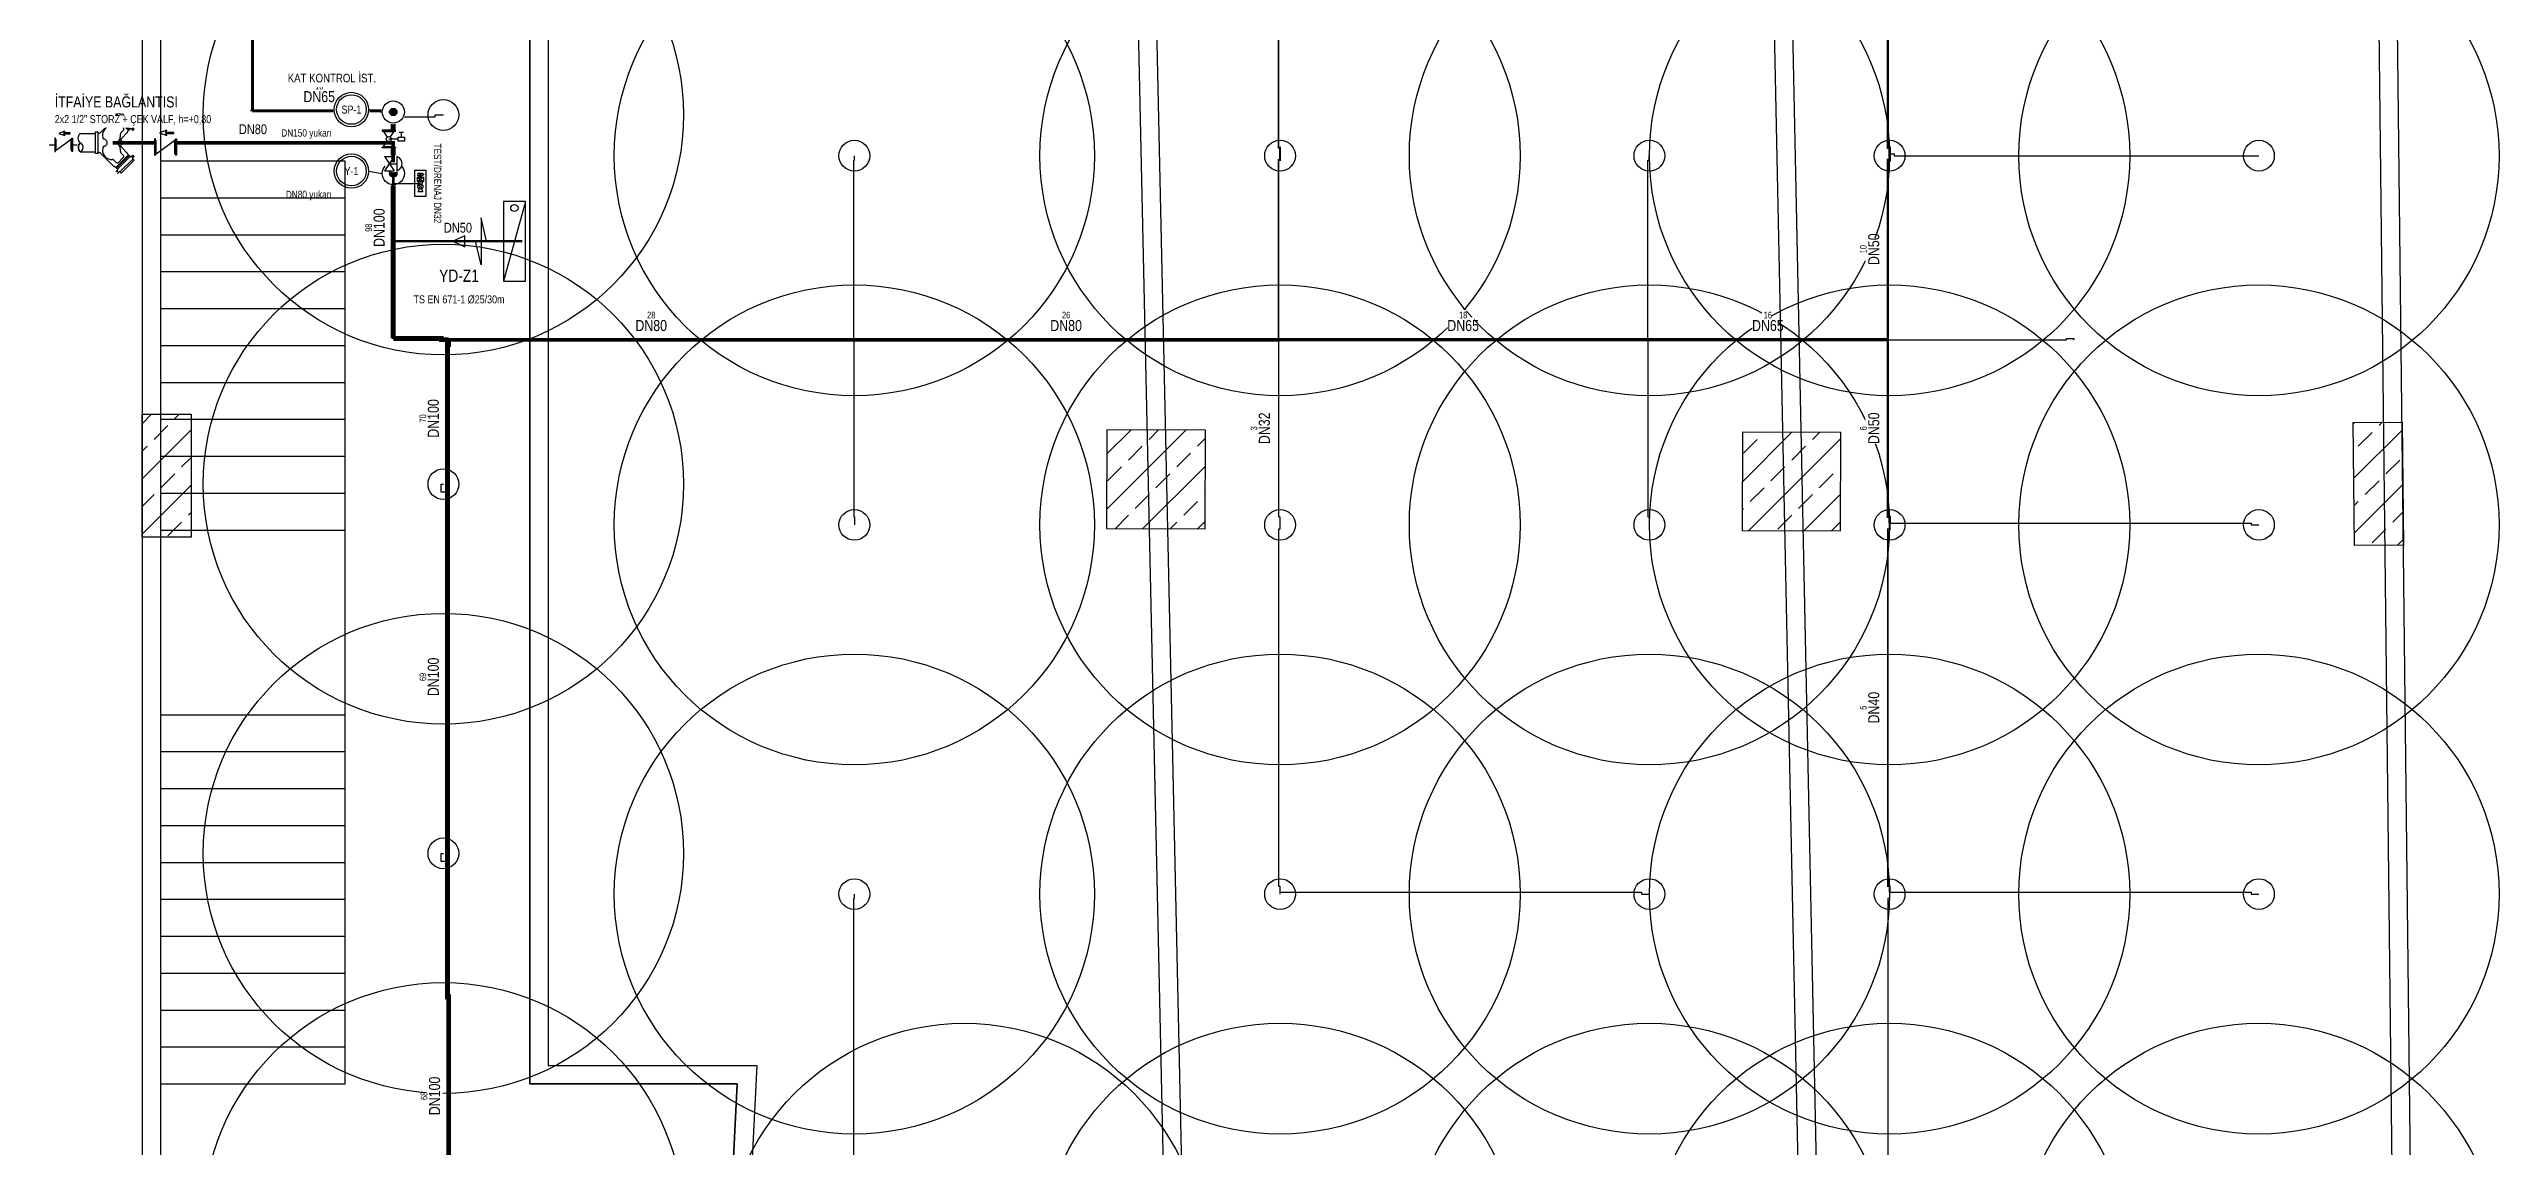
# Model space of a CAD drawing. Header units: centimetres. Extents: x 247996 to 276712, y -458149 to -450648.
# Drawn here: x 250276 to 252266, y -453075 to -452184 of the extents above; entities that cross this region are included whole.
import ezdxf
from ezdxf.enums import TextEntityAlignment as Align

# ---------------------------------------------------------------- set-up
doc = ezdxf.new("R2010")
doc.units = ezdxf.units.CM
for name, color, linetype in [('MKDU0', 50, 'Continuous'), ('MTY-SPRINKLER', 15, 'Continuous'), ('MTY-SPRINKLER-BORU', 140, 'Continuous'), ('MTY-SPRINKLER-CAP', 141, 'Continuous'), ('MTY-SPRINKLER-KORUMA', 8, 'Continuous'), ('MTY-YANGIN-DOLAP', 1, 'Continuous'), ('MTY-YANGIN-DOLAP-BORU', 1, 'Continuous'), ('MTY-YANGIN-ITFAIYE', 1, 'Continuous'), ('MTY-YANGIN-KOLON', 6, 'Continuous'), ('MTY-YANGIN-VANA', 1, 'Continuous')]:
    doc.layers.add(name, color=color, linetype=linetype)
doc.styles.add('ROTAS', font='arial.ttf')

# ---------------------------------------------------------------- blocks, each defined once
blk = doc.blocks.new('ASL-SPR-UP')
blk.add_circle((0, 0), 12.5)
blk = doc.blocks.new('Y-KOLON')
blk.add_hatch(color=7).paths.add_polyline_path([(3, 0), (2.8, 1.1), (2.1, 2.1), (1.1, 2.8), (0, 3), (-1.1, 2.8), (-2.1, 2.1), (-2.8, 1.1), (-3, 0), (-2.8, -1.1), (-2.1, -2.1), (-1.1, -2.8), (0, -3), (1.1, -2.8), (2.1, -2.1), (2.8, -1.1)])
for radius in [9, 3]:
    blk.add_circle((0, 0), radius)
blk = doc.blocks.new('ASL-YD-PLAN')
for p, q in [((0, 32.8), (-5, 22)), ((5, 22), (0, 32.8)), ((-21.2, 7.3), (0, 12.3)), ((21.2, 7.3), (-21.2, 7.3)), ((-5, 22), (5, 22)), ((0, 22), (0, 12.3)), ((0, 2.3), (21.2, 7.3)), ((0, 2.3), (0, -7.8)), ((36, -32.8), (-36, -12.8)), ((30, -22.8), (30, -22.8))]:
    blk.add_line(p, q)
for points in [[(-36, -12.8), (-36, -32.8), (36, -32.8), (36, -12.8), (-36, -12.8)], [(36, -32.8), (-36, -12.8), (-36, -32.8), (36, -32.8)]]:
    blk.add_lwpolyline(points)
blk.add_circle((30, -22.8), 3.25)
blk = doc.blocks.new('ASL-IZL-KELEBEK')
for p, q in [((-4.4, -6.8), (-17.1, 1.9)), ((-17.1, -22.4), (-17.1, 1.9)), ((-15.3, 12.6), (-15.3, 23.4)), ((-15.3, 12.6), (-15.3, 23.4)), ((-15.3, 12.6), (-15.3, 23.4)), ((-15.3, 12.6), (-15.3, 23.4)), ((-15.3, 18), (-4.7, 18)), ((-15.3, 18), (-4.7, 18)), ((-15.3, 18), (-4.7, 18)), ((-15.3, 18), (-4.7, 18)), ((0.1, 10.8), (0.1, -10.2)), ((4.6, -6.7), (17.1, 1.9)), ((17.1, -22.4), (17.1, 1.9)), ((-17.1, -22.4), (-4.4, -13.6)), ((17.1, -22.4), (4.6, -13.7))]:
    blk.add_line(p, q)
for points in [[(-18.2, 4.8), (-20, 4.8), (-20, -25.2), (-18.2, -25.2), (-18.2, 4.8)], [(4.9, 25.2), (4.9, 10.8), (-4.7, 10.8), (-4.7, 25.2), (4.9, 25.2)], [(4.9, 25.2), (4.9, 10.8), (-4.7, 10.8), (-4.7, 25.2), (4.9, 25.2)], [(4.9, 25.2), (4.9, 10.8), (-4.7, 10.8), (-4.7, 25.2), (4.9, 25.2)], [(4.9, 25.2), (4.9, 10.8), (-4.7, 10.8), (-4.7, 25.2), (4.9, 25.2)], [(18.2, 4.8), (20, 4.8), (20, -25.2), (18.2, -25.2), (18.2, 4.8)]]:
    blk.add_lwpolyline(points)
blk.add_circle((0.1, -10.2), 5.68)
blk = doc.blocks.new('ASL-FS')
for p, q in [((-16.3, 7.7), (16.2, 7.7)), ((-16.2, -20), (-16.2, 2)), ((-16.2, 2), (16.3, -20)), ((-16.2, -20), (16.3, 2)), ((0.1, -9), (0.1, 7.7)), ((16.3, -20), (16.3, 2))]:
    blk.add_line(p, q)
blk.add_lwpolyline([(16.2, 7.7), (14.8, 11.1), (12.8, 14.1), (10.1, 16.6), (7, 18.5), (3.5, 19.6), (-0.1, 20), (-3.7, 19.6), (-7.2, 18.5), (-10.3, 16.6), (-12.9, 14.1), (-15, 11.1), (-16.3, 7.7)])
blk = doc.blocks.new('ASL-TEST')
for p, q in [((-34.2, 4.8), (-31.8, 10.2)), ((-28.5, 10.2), (-26.1, 4.8)), ((-27.4, 0), (-21.1, 0)), ((-21.1, 10.2), (-6.9, -10.2)), ((-21.1, -10.2), (-6.9, 10.2)), ((-21.1, 10.2), (-6.9, -10.2)), ((-21.1, -10.2), (-6.9, 10.2)), ((-6.9, 0), (-5.6, 0)), ((-5.6, 8.4), (3.3, 4)), ((-5.6, -8.4), (-5.6, 8.4)), ((5, -6.3), (17.5, 6.3)), ((5, 6.3), (17.5, -6.3)), ((19.2, 4), (28, 8.4)), ((28, -8.4), (28, 8.4)), ((-34.2, -4.8), (-31.8, -10.2)), ((-28.5, -10.2), (-26.1, -4.8)), ((-5.6, -8.4), (3.3, -4)), ((19.2, -4), (28, -8.4))]:
    blk.add_line(p, q)
for points in [[(-44.2, -18.7), (-44.2, 18.7), (44.2, 18.7), (44.2, -18.7), (-44.2, -18.7)], [(-34.2, -4.8), (-34.2, 4.8)], [(-27.4, -2.4), (-27.4, 2.4), (-33.2, 2.4), (-33.2, -2.4), (-27.4, -2.4)], [(-31.8, 10.2), (-28.5, 10.2)], [(-26.1, -4.8), (-26.1, 4.8)], [(-21.1, -10.2), (-21.1, 10.2), (-6.9, 10.2), (-6.9, -10.2), (-21.1, -10.2)], [(-31.8, -10.2), (-28.5, -10.2)]]:
    blk.add_lwpolyline(points)
blk.add_circle((11.2, 0), 8.88)
blk = doc.blocks.new('ASL-ITFAIYE')
for p, q in [((52.4, 53.8), (58.4, 59.9)), ((54.6, 56), (83.1, 27.5)), ((54.8, 65.7), (58.2, 69.2)), ((54.8, 65.7), (58.4, 62.1)), ((56, 57.4), (84.5, 28.9)), ((57.1, 63.4), (60.5, 66.9)), ((58.2, 69.2), (61.9, 65.5)), ((58.4, 59.8), (86.5, 31.7)), ((64, 65.5), (64.1, 65.6)), ((-80.2, -16.6), (-80.2, 7.8)), ((-45.9, -16.6), (-45.9, 7.8)), ((-26.1, 20.7), (9, 20.7)), ((13.9, 24.4), (14.3, 23.8)), ((20.1, 23.3), (50.1, 53.3)), ((49.4, 38.7), (55, 44.3)), ((50.7, 53.6), (51.8, 53.6)), ((60.5, 44.3), (71.4, 33.4)), ((66, 22.5), (71.4, 27.9)), ((67, 9.6), (80.4, 23.1)), ((80.7, 23.6), (80.7, 24.7)), ((80.9, 25.3), (87, 31.3)), ((89.1, 31.3), (92.8, 27.7)), ((90.5, 30), (93.9, 33.4)), ((92.6, 37), (92.6, 37)), ((92.6, 34.8), (96.2, 31.1)), ((92.8, 27.7), (96.2, 31.1)), ((-96.2, -4.3), (-83.1, -4.3)), ((-43, -4.3), (-32.6, -4.3)), ((-26.1, -20.7), (9, -20.7)), ((13.9, -24.4), (14.3, -23.8)), ((20.1, -23.3), (50.2, -53.3)), ((49.4, -38.7), (55, -44.3)), ((50.7, -53.6), (51.8, -53.6)), ((52.4, -53.8), (58.4, -59.9)), ((54.6, -56), (83.1, -27.5)), ((56, -57.4), (84.5, -28.9)), ((58.4, -59.8), (86.5, -31.7)), ((60.5, -44.3), (71.4, -33.4)), ((66, -22.5), (71.4, -27.9)), ((67, -9.6), (80.4, -23.1)), ((80.7, -24.7), (80.7, -23.6)), ((80.9, -25.3), (87, -31.3)), ((89.1, -31.3), (92.8, -27.7)), ((90.5, -30), (94, -33.4)), ((92.6, -34.8), (96.2, -31.1)), ((92.6, -37), (92.6, -37)), ((92.8, -27.7), (96.2, -31.1)), ((54.8, -65.7), (58.4, -62.1)), ((57.1, -63.4), (60.5, -66.9)), ((58.2, -69.2), (61.9, -65.5)), ((64.1, -65.5), (64.1, -65.6))]:
    blk.add_line(p, q)
for points in [[(58.4, 59.9), (58.7, 60.1), (58.8, 60.5), (58.9, 60.8), (58.9, 61.1), (58.8, 61.5), (58.7, 61.8), (58.4, 62.1)], [(61.9, 65.5), (62.1, 65.3), (62.4, 65.1), (62.8, 65), (63.1, 65), (63.5, 65.1), (63.8, 65.3), (64, 65.5)], [(63.8, 65.9), (93, 36.7), (95.7, 39.4), (66.5, 68.6), (63.8, 65.9)], [(-81.3, 10.7), (-83.1, 10.7), (-83.1, -19.4), (-81.3, -19.4), (-81.3, 10.7)], [(-80.2, -16.6), (-45.9, 7.8)], [(-73.9, 21.1), (-60.8, 16.3), (-63.3, 20.1), (-48.3, 20.1), (-48.3, 22.1), (-63.3, 22.1), (-60.8, 26), (-73.9, 21.1)], [(-44.8, 10.7), (-43, 10.7), (-43, -19.4), (-44.8, -19.4), (-44.8, 10.7)], [(-26.1, 20.7), (-28.1, 18.6), (-29.7, 16), (-30.6, 13.3), (-31, 10.3), (-30.6, 7.4), (-29.7, 4.6), (-28.1, 2.1), (-26.1, 0)], [(9, -24.4), (9, 24.4), (13.9, 24.4), (13.9, -24.4), (9, -24.4)], [(14.3, 23.8), (14.9, 23.2), (15.5, 22.7), (16.3, 22.4), (17.1, 22.2), (17.9, 22.2), (18.7, 22.4), (19.5, 22.8), (20.1, 23.3)], [(46.4, 37.6), (42.1, 37.5), (37.9, 36.4), (34, 34.5), (30.7, 31.9), (27.9, 28.5), (25.9, 24.7), (24.8, 20.6), (24.6, 16.3), (25.3, 12), (26.9, 8)], [(27.1, -8), (28.8, -7.8), (30.3, -7.3), (31.8, -6.5), (33, -5.4), (34, -4), (34.7, -2.5), (35, -0.8), (35, 0.8), (34.7, 2.5), (34, 4), (33, 5.4), (31.8, 6.5), (30.3, 7.3), (28.8, 7.8), (27.1, 8)], [(46.4, 37.6), (47.2, 37.6), (48, 37.8), (48.8, 38.2), (49.4, 38.7)], [(50.7, 53.6), (50.5, 53.6), (50.4, 53.5), (50.3, 53.4), (50.1, 53.3)], [(51.8, 53.6), (52, 53.6), (52.1, 53.6), (52.2, 53.7), (52.4, 53.8)], [(60.5, 44.3), (59.8, 44.8), (59, 45.2), (58.2, 45.4), (57.3, 45.4), (56.5, 45.2), (55.7, 44.8), (55, 44.3)], [(57.9, 1.2), (57.7, 0.9), (57.5, 0.7), (57.4, 0.3), (57.4, 0), (57.4, -0.3), (57.5, -0.7), (57.7, -0.9), (57.9, -1.2)], [(57.9, 1.2), (60.9, 3.9), (63.2, 7.3), (64.6, 11.1), (65.2, 15.1), (64.9, 19.1)], [(66, 22.5), (65.4, 21.8), (65, 21), (64.9, 20), (64.9, 19.1)], [(67, 9.6), (66.5, 9.1), (66.2, 8.4), (65.9, 7.8), (65.8, 7.1)], [(65.8, 7.1), (65.8, 7), (65.9, 6.9), (65.9, 6.8), (65.9, 6.7)], [(65.9, -6.7), (67, -4.1), (67.6, -1.4), (67.6, 1.4), (67, 4.1), (65.9, 6.7)], [(71.4, 27.9), (71.9, 28.6), (72.3, 29.4), (72.5, 30.2), (72.5, 31.1), (72.3, 31.9), (71.9, 32.7), (71.4, 33.4)], [(80.4, 23.1), (80.5, 23.2), (80.6, 23.3), (80.6, 23.5), (80.7, 23.6)], [(80.9, 25.3), (80.8, 25.2), (80.7, 25), (80.7, 24.9), (80.7, 24.7)], [(89.1, 31.3), (88.9, 31.6), (88.6, 31.7), (88.2, 31.8), (87.9, 31.8), (87.5, 31.7), (87.2, 31.6), (87, 31.3)], [(92.6, 37), (92.4, 36.7), (92.2, 36.4), (92.1, 36), (92.1, 35.7), (92.2, 35.4), (92.4, 35), (92.6, 34.8)], [(-26.1, 0), (-28, -2.2), (-29.5, -4.7), (-30.4, -7.4), (-30.7, -10.3), (-30.4, -13.2), (-29.5, -16), (-28, -18.5), (-26.1, -20.7)], [(-25.3, -0.4), (-27.2, -2.4), (-28.7, -4.9), (-29.6, -7.5), (-29.9, -10.3), (-29.6, -13.1), (-28.7, -15.8), (-27.2, -18.2), (-25.3, -20.3)], [(-26.1, -20.7), (-24, -19.5), (-22.3, -17.9), (-20.9, -16), (-19.9, -13.8), (-19.4, -11.5), (-19.4, -9.2), (-19.9, -6.8), (-20.9, -4.7), (-22.3, -2.8), (-24, -1.2), (-26.1, 0)], [(20.1, -23.3), (19.5, -22.8), (18.7, -22.4), (17.9, -22.2), (17.1, -22.2), (16.3, -22.4), (15.5, -22.7), (14.9, -23.2), (14.3, -23.8)], [(26.9, -8), (25.3, -12), (24.6, -16.3), (24.8, -20.6), (25.9, -24.7), (27.9, -28.6), (30.7, -31.9), (34, -34.5), (37.9, -36.4), (42.1, -37.5), (46.4, -37.6)], [(49.4, -38.7), (48.8, -38.2), (48, -37.8), (47.2, -37.6), (46.4, -37.6)], [(50.2, -53.3), (50.3, -53.4), (50.4, -53.5), (50.5, -53.6), (50.7, -53.6)], [(52.4, -53.8), (52.2, -53.7), (52.1, -53.6), (52, -53.6), (51.8, -53.6)], [(55, -44.3), (55.7, -44.8), (56.5, -45.2), (57.3, -45.4), (58.2, -45.4), (59, -45.2), (59.8, -44.8), (60.5, -44.3)], [(64.9, -19.1), (65.2, -15.1), (64.6, -11.1), (63.2, -7.3), (60.9, -3.9), (57.9, -1.2)], [(63.8, -65.9), (93, -36.7), (95.7, -39.4), (66.5, -68.6), (63.8, -65.9)], [(64.9, -19.1), (64.9, -20), (65, -21), (65.4, -21.8), (66, -22.5)], [(64.9, -19.1), (64.9, -20), (65, -21), (65.4, -21.8), (66, -22.5)], [(65.9, -6.7), (65.9, -6.8), (65.9, -6.9), (65.8, -7), (65.8, -7.1)], [(65.8, -7.1), (65.9, -7.8), (66.2, -8.4), (66.5, -9.1), (67, -9.6)], [(71.4, -33.4), (71.9, -32.7), (72.3, -31.9), (72.5, -31.1), (72.5, -30.2), (72.3, -29.4), (71.9, -28.6), (71.4, -27.9)], [(80.7, -23.6), (80.6, -23.5), (80.6, -23.3), (80.5, -23.2), (80.4, -23.1)], [(80.7, -24.7), (80.7, -24.9), (80.7, -25), (80.8, -25.1), (80.9, -25.3)], [(87, -31.3), (87.2, -31.6), (87.5, -31.7), (87.9, -31.8), (88.2, -31.8), (88.6, -31.7), (88.9, -31.6), (89.1, -31.3)], [(92.6, -34.8), (92.4, -35), (92.2, -35.4), (92.1, -35.7), (92.1, -36), (92.2, -36.4), (92.4, -36.7), (92.6, -37)], [(58.4, -62.1), (58.7, -61.8), (58.8, -61.5), (58.9, -61.1), (58.9, -60.8), (58.8, -60.5), (58.7, -60.1), (58.4, -59.9)], [(64.1, -65.5), (63.8, -65.3), (63.5, -65.1), (63.1, -65), (62.8, -65), (62.5, -65.1), (62.1, -65.3), (61.9, -65.5)]]:
    blk.add_lwpolyline(points)
blk.add_circle((65, 0), 1.84)
blk = doc.blocks.new('ASL-CEK')
for p, q in [((-17.1, -19.8), (-17.1, 4.5)), ((17.1, -19.8), (17.1, 4.5))]:
    blk.add_line(p, q)
for points in [[(-18.2, 7.4), (-20, 7.4), (-20, -22.6), (-18.2, -22.6), (-18.2, 7.4)], [(-17.1, -19.8), (17.1, 4.5)], [(-10.8, 17.8), (2.2, 13), (-0.3, 16.8), (14.7, 16.8), (14.7, 18.8), (-0.3, 18.8), (2.2, 22.6), (-10.8, 17.8)], [(18.2, 7.4), (20, 7.4), (20, -22.6), (18.2, -22.6), (18.2, 7.4)]]:
    blk.add_lwpolyline(points)

msp = doc.modelspace()

# ---------------------------------------------------------------- linework, layer by layer
at = {"layer": 'MKDU0', "color": 8, "ltscale": 0.03}
for p, q in [((252199, -453482.7), (252168.7, -450836.9)), ((251132, -450848.4), (251201.8, -454027.4)), ((251147, -450848.5), (251216.8, -454027.4)), ((252184, -453482.1), (252153.9, -450851.9)), ((250681.9, -452109.7), (250681.9, -453009.7)), ((250666.9, -452124.7), (250666.9, -453024.7)), ((250666.9, -453024.7), (250666.9, -452124.7)), ((250366.9, -452334.7), (250516.9, -452334.7)), ((250366.9, -452364.7), (250516.9, -452364.7)), ((250366.9, -452394.7), (250516.9, -452394.7)), ((250366.9, -452424.7), (250516.9, -452424.7)), ((250366.9, -452424.7), (250516.9, -452424.7)), ((250366.9, -452454.7), (250516.9, -452454.7)), ((250351.9, -452488.3), (250359.6, -452480.6)), ((250351.9, -452480.6), (250391.9, -452480.6)), ((250351.9, -452580.6), (250351.9, -452480.6)), ((250351.9, -452533.2), (250391.9, -452493.2)), ((250361.7, -452501), (250372.9, -452489.7)), ((250366.9, -452484.7), (250516.9, -452484.7)), ((250378.5, -452484.1), (250382, -452480.6)), ((250391.9, -452480.6), (250391.9, -452580.6)), ((251135.7, -452493.3), (251135.4, -452573.3)), ((251135.4, -452557.9), (251199.8, -452493.5)), ((251135.6, -452512.8), (251155.1, -452493.4)), ((251215.7, -452493.6), (251135.7, -452493.3)), ((251169.9, -452501), (251177.4, -452493.4)), ((251215.4, -452573.6), (251215.7, -452493.6)), ((252147.8, -452487.3), (252187.8, -452486.9)), ((252147.8, -452488.4), (252148.9, -452487.3)), ((252148.9, -452587.3), (252147.8, -452487.3)), ((252148.3, -452532.8), (252187.9, -452493.3)), ((252169, -452489.7), (252171.6, -452487.1)), ((252187.8, -452486.9), (252188.9, -452586.9)), ((250351.9, -452510.7), (250356.1, -452506.6)), ((251153.1, -452517.8), (251164.3, -452506.6)), ((251192.4, -452523.4), (251203.6, -452512.2)), ((251209.2, -452506.6), (251215.6, -452500.1)), ((251651.9, -452495.1), (251651.6, -452575.1)), ((251651.8, -452535.5), (251692, -452495.2)), ((251731.9, -452495.3), (251651.9, -452495.1)), ((251652.6, -452512.2), (251663.8, -452501)), ((251657.1, -452575.1), (251731.9, -452500.3)), ((251669.4, -452495.4), (251669.7, -452495.1)), ((251691.9, -452517.8), (251703.1, -452506.6)), ((251708.7, -452501), (251714.4, -452495.3)), ((251731.6, -452575.3), (251731.9, -452495.3)), ((252152.1, -452506.6), (252163.3, -452495.4)), ((250366.9, -452514.7), (250516.9, -452514.7)), ((250367.3, -452540.3), (250378.5, -452529)), ((250384.1, -452523.4), (250391.9, -452515.6)), ((251136.2, -452534.6), (251147.5, -452523.4)), ((251164.8, -452573.4), (251215.6, -452522.7)), ((251175.5, -452540.3), (251186.7, -452529)), ((251675, -452534.6), (251686.3, -452523.4)), ((251714.3, -452540.3), (251725.6, -452529)), ((251731.2, -452523.4), (251731.8, -452522.8)), ((252174.6, -452529), (252185.8, -452517.8)), ((250351.9, -452578.1), (250391.9, -452538.1)), ((250351.9, -452555.6), (250361.7, -452545.9)), ((250366.9, -452544.7), (250516.9, -452544.7)), ((251158.7, -452557.1), (251169.9, -452545.9)), ((251198, -452562.7), (251209.2, -452551.5)), ((251214.8, -452545.9), (251215.5, -452545.2)), ((251658.2, -452551.5), (251669.4, -452540.3)), ((251697.5, -452557.1), (251708.7, -452545.9)), ((251701.8, -452575.2), (251731.7, -452545.3)), ((252148.6, -452555), (252152.1, -452551.5)), ((252148.8, -452577.2), (252188.4, -452537.7)), ((252157.7, -452545.9), (252169, -452534.6)), ((250372.9, -452579.5), (250384.1, -452568.3)), ((250389.7, -452562.7), (250391.9, -452560.5)), ((251135.4, -452573.3), (251215.4, -452573.6)), ((251142.5, -452573.3), (251153.1, -452562.7)), ((251187.2, -452573.5), (251192.4, -452568.3)), ((251209.6, -452573.5), (251215.4, -452567.7)), ((251651.7, -452558), (251652.6, -452557.1)), ((251680.7, -452573.9), (251691.9, -452562.7)), ((251724.2, -452575.3), (251731.2, -452568.3)), ((252163.3, -452585.2), (252174.6, -452573.9)), ((252180.2, -452568.3), (252188.6, -452559.9)), ((250391.9, -452580.6), (250351.9, -452580.6)), ((250366.9, -452574.7), (250516.9, -452574.7)), ((251651.6, -452575.1), (251731.6, -452575.3)), ((252188.9, -452586.9), (252148.9, -452587.3)), ((252184, -452586.9), (252188.9, -452582.1)), ((250366.9, -452724.7), (250516.9, -452724.7)), ((250366.9, -452754.7), (250516.9, -452754.7)), ((250366.9, -452784.7), (250516.9, -452784.7)), ((250366.9, -452814.7), (250516.9, -452814.7)), ((250366.9, -452844.7), (250516.9, -452844.7)), ((250366.9, -452874.7), (250516.9, -452874.7)), ((250366.9, -452874.7), (250516.9, -452874.7)), ((250366.9, -452904.7), (250516.9, -452904.7)), ((250366.9, -452934.7), (250516.9, -452934.7)), ((250366.9, -452964.7), (250516.9, -452964.7)), ((250366.9, -452994.7), (250516.9, -452994.7)), ((250681.9, -453009.7), (250851.2, -453009.7)), ((250851.2, -453009.7), (250799.6, -454027.4)), ((250366.9, -453024.7), (250516.9, -453024.7)), ((250666.9, -453024.7), (250835.4, -453024.7)), ((250835.4, -453024.7), (250666.9, -453024.7)), ((250835.4, -453024.7), (250783.8, -454042.4)), ((250783.8, -454042.4), (250835.4, -453024.7))]:
    msp.add_line(p, q, dxfattribs=at)
at = {"layer": 'MTY-SPRINKLER-BORU'}
for points, const_width in [([(250441.6, -452234), (250441.6, -451970.5), (250441.6, -451969)], 2.5), ([(251275, -452420), (251275, -452419), (251275, -452274), (251276.2, -452274), (251276.2, -452270.5), (251276.2, -452264), (251275, -452264), (251275, -451974), (251276.2, -451974), (251276.2, -451970.5)], 1.5), ([(251771.4, -452269), (251771.4, -452264), (251770, -452264), (251770, -451974), (251771.4, -451974), (251771.4, -451970.5), (251771.4, -451969)], 2), ([(250556, -452235), (250550, -452235), (250550, -452234), (250441.6, -452234)], 2.5), ([(250556, -452235), (250556, -452239)], 4), ([(250556, -452239), (250556, -452419)], 4), ([(251770, -452420), (251770, -452419), (251770, -452274), (251771.4, -452274), (251771.4, -452270.5), (251771.4, -452269)], 2), ([(250556, -452419), (250595, -452419), (250595, -452420), (250601, -452420)], 4), ([(250601, -452420), (250601, -452424), (250600, -452424), (250600, -452544)], 4), ([(250601, -452420), (250930, -452420)], 3), ([(250930, -452420), (251275, -452420)], 3), ([(251275, -452420), (251575, -452420)], 2.5), ([(251575, -452420), (251770, -452420)], 2.5), ([(251770, -452420), (251770, -452564), (251771.4, -452564), (251771.4, -452569)], 2), ([(250600, -452544), (250600, -452844)], 4), ([(251771.4, -452569), (251771.4, -452570.5), (251771.4, -452574), (251770, -452574), (251770, -452864), (251771.4, -452864), (251771.4, -452869)], 1.5), ([(250600, -452844), (250600, -452954), (250601, -452954), (250601, -452960), (250601, -453109)], 4)]:
    msp.add_lwpolyline(points, dxfattribs=dict(at, const_width=const_width))
for points in [[(250441.6, -452234), (250440, -452234)], [(250556, -452239), (250590, -452239), (250590, -452237.4), (250596.7, -452237.4)], [(250930, -452420), (250930, -452419), (250930, -452274), (250930.5, -452274), (250930.5, -452270.5)], [(251575, -452420), (251575, -452419), (251575, -452274), (251576.2, -452274), (251576.2, -452270.5)], [(251771.4, -452269), (251775, -452269), (251775, -452270.5), (252071.4, -452270.5)], [(250556, -452419), (250555, -452419)], [(250930, -452420), (250930, -452564), (250930.5, -452564), (250930.5, -452570.5)], [(251275, -452420), (251275, -452564), (251276.2, -452564), (251276.2, -452569), (251276.2, -452570.5)], [(251575, -452420), (251575, -452564), (251576.2, -452564), (251576.2, -452570.5)], [(251770, -452420), (251915, -452420), (251915, -452419), (251921, -452419), (251921, -452420)], [(250600, -452544), (250595, -452544), (250595, -452537.4), (250596.7, -452537.4)], [(251276.2, -452570.5), (251276.2, -452574), (251275, -452574), (251275, -452864), (251276.2, -452864), (251276.2, -452869)], [(251771.4, -452569), (252065, -452569), (252065, -452570.5), (252071.4, -452570.5)], [(250600, -452844), (250595, -452844), (250595, -452837.4), (250596.7, -452837.4)], [(250930, -453169), (250930, -452874), (250930.5, -452874), (250930.5, -452870.5)], [(251276.2, -452869), (251570, -452869), (251570, -452870.5), (251576.2, -452870.5)], [(251276.2, -452869), (251276.2, -452870.5)], [(251771.4, -452870.5), (251771.4, -452874), (251770, -452874), (251770, -453164), (251771.4, -453164), (251771.4, -453169)], [(251771.4, -452869), (252065, -452869), (252065, -452870.5), (252071.4, -452870.5)], [(251771.4, -452869), (251771.4, -452870.5)]]:
    msp.add_lwpolyline(points, dxfattribs=at)
at = {"layer": 'MTY-SPRINKLER-KORUMA'}
for centre in [(250596.7, -452237.4), (250930.5, -452270.5), (251276.3, -452270.5), (251576.3, -452270.5), (251771.4, -452270.5), (252071.4, -452270.5), (250596.7, -452537.4), (250930.5, -452570.5), (251276.3, -452570.5), (251576.3, -452570.5), (251771.4, -452570.5), (252071.4, -452570.5), (250596.7, -452837.4), (250930.5, -452870.5), (251276.3, -452870.5), (251576.3, -452870.5), (251771.4, -452870.5), (252071.4, -452870.5), (250596.7, -453137.4), (251019.8, -453170.5), (251276.3, -453170.5), (251576.3, -453170.5), (251771.4, -453170.5), (252071.4, -453170.5)]:
    msp.add_circle(centre, 195, dxfattribs=at)

# ---------------------------------------------------------------- block references
at = {"layer": 'MTY-SPRINKLER'}
for p in [(250596.7, -452237.4), (250930.5, -452270.5), (251276.3, -452270.5), (251576.3, -452270.5), (251771.4, -452270.5), (252071.4, -452270.5), (250596.7, -452537.4), (250930.5, -452570.5), (251276.3, -452570.5), (251576.3, -452570.5), (251771.4, -452570.5), (252071.4, -452570.5), (250596.7, -452837.4), (250930.5, -452870.5), (251276.3, -452870.5), (251576.3, -452870.5), (251771.4, -452870.5), (252071.4, -452870.5)]:
    msp.add_blockref('ASL-SPR-UP', p, dxfattribs=at)
at = {"layer": 'MTY-YANGIN-DOLAP', "xscale": 0.9, "yscale": 0.9, "rotation": 90}
msp.add_blockref('ASL-YD-PLAN', (250633.9, -452340), dxfattribs=at)
at = {"layer": 'MTY-YANGIN-ITFAIYE', "xscale": 0.36, "yscale": 0.36}
msp.add_blockref('ASL-ITFAIYE', (250311, -452260), dxfattribs=at)

# ---------------------------------------------------------------- next in the draw order: wipeouts: each hides what was drawn before it
for points in [[(250483.3, -452229.2), (250504.7, -452229.2), (250504.7, -452215.8), (250483.3, -452215.8)], [(250279.2, -452236.2), (250363.2, -452236.2), (250363.2, -452222.8), (250279.2, -452222.8)], [(250566, -452235), (250565.2, -452231.2), (250563.1, -452227.9), (250559.8, -452225.8), (250556, -452225), (250552.2, -452225.8), (250548.9, -452227.9), (250546.8, -452231.2), (250546, -452235), (250546.8, -452238.8), (250548.9, -452242.1), (250552.2, -452244.2), (250556, -452245), (250559.8, -452244.2), (250563.1, -452242.1), (250565.2, -452238.8)], [(250566, -452285), (250565.2, -452281.2), (250563.1, -452277.9), (250559.8, -452275.8), (250556, -452275), (250552.2, -452275.8), (250548.9, -452277.9), (250546.8, -452281.2), (250546, -452285), (250546.8, -452288.8), (250548.9, -452292.1), (250552.2, -452294.2), (250556, -452295), (250559.8, -452294.2), (250563.1, -452292.1), (250565.2, -452288.8)], [(250551.2, -452343.8), (250551.2, -452317.8), (250537.8, -452317.8), (250537.8, -452343.8)], [(251765.2, -452359), (251765.2, -452337.6), (251751.8, -452337.6), (251751.8, -452359)], [(250593, -452378.5), (250621.8, -452378.5), (250621.8, -452363.5), (250593, -452363.5)], [(250753, -452415.2), (250774.4, -452415.2), (250774.4, -452401.8), (250753, -452401.8)], [(251090, -452415.2), (251111.4, -452415.2), (251111.4, -452401.8), (251090, -452401.8)], [(251412.5, -452415.2), (251433.9, -452415.2), (251433.9, -452401.8), (251412.5, -452401.8)], [(251660, -452415.2), (251681.4, -452415.2), (251681.4, -452401.8), (251660, -452401.8)], [(250595.2, -452498.8), (250595.2, -452472.8), (250581.8, -452472.8), (250581.8, -452498.8)], [(251270.2, -452504.5), (251270.2, -452483.1), (251256.8, -452483.1), (251256.8, -452504.5)], [(251765.2, -452504.5), (251765.2, -452483.1), (251751.8, -452483.1), (251751.8, -452504.5)], [(250595.2, -452708.8), (250595.2, -452682.8), (250581.8, -452682.8), (250581.8, -452708.8)], [(251765.2, -452731.5), (251765.2, -452710.1), (251751.8, -452710.1), (251751.8, -452731.5)], [(250596.2, -453049.3), (250596.2, -453023.3), (250582.8, -453023.3), (250582.8, -453049.3)]]:
    msp.add_wipeout(points)

# ---------------------------------------------------------------- next in the draw order: linework, layer by layer
at = {"layer": 'MTY-YANGIN-DOLAP-BORU', "const_width": 2}
msp.add_lwpolyline([(250556, -452285), (250556, -452340), (250660.9, -452340)], dxfattribs=at)

# ---------------------------------------------------------------- next in the draw order: block references
at = {"layer": 'MTY-YANGIN-KOLON'}
for p in [(250556, -452235), (250556, -452285)]:
    msp.add_blockref('Y-KOLON', p, dxfattribs=at)
at = {"layer": 'MTY-YANGIN-VANA', "xscale": 0.24, "yscale": 0.24, "rotation": -90}
msp.add_blockref('ASL-TEST', (250578, -452293), dxfattribs=at)

# ---------------------------------------------------------------- next in the draw order: texts
at = {"layer": 'MTY-SPRINKLER-CAP', "style": 'ROTAS', "width": 0.8}
for s, p in [('DN65', (250495.8, -452222.5)), ('DN80', (250765.5, -452408.5)), ('DN80', (251102.5, -452408.5)), ('DN65', (251425, -452408.5)), ('DN65', (251672.5, -452408.5))]:
    msp.add_text(s, height=9, dxfattribs=at).set_placement(p, align=Align.MIDDLE_CENTER)
for s, p in [('DN100', (250544.5, -452329)), ('DN50', (251758.5, -452346.5)), ('DN100', (250588.5, -452484)), ('DN32', (251263.5, -452492)), ('DN50', (251758.5, -452492)), ('DN100', (250588.5, -452694)), ('DN40', (251758.5, -452719)), ('DN100', (250589.5, -453034.5))]:
    msp.add_text(s, height=9, rotation=90, dxfattribs=at).set_placement(p, align=Align.MIDDLE_CENTER)
at = {"layer": 'MTY-YANGIN-DOLAP', "style": 'ROTAS', "width": 0.8}
msp.add_text('YD-Z1', height=10, dxfattribs=at).set_placement((250609.4, -452376), align=Align.BOTTOM_CENTER)
at = {"layer": 'MTY-YANGIN-ITFAIYE', "style": 'ROTAS', "width": 0.8}
msp.add_text('İTFAİYE BAĞLANTISI', height=9, dxfattribs=at).set_placement((250281, -452234), align=Align.BOTTOM_LEFT)

# ---------------------------------------------------------------- next in the draw order: wipeouts: each hides what was drawn before it
msp.add_wipeout([(250537, -452283), (250535.9, -452277.3), (250532.6, -452272.4), (250527.7, -452269.1), (250522, -452268), (250516.3, -452269.1), (250511.4, -452272.4), (250508.1, -452277.3), (250507, -452283), (250508.1, -452288.7), (250511.4, -452293.6), (250516.3, -452296.9), (250522, -452298), (250527.7, -452296.9), (250532.6, -452293.6), (250535.9, -452288.7)])

# ---------------------------------------------------------------- next in the draw order: linework, layer by layer
at = {"layer": 'MKDU0', "color": 8, "ltscale": 0.03}
msp.add_line((250516.9, -453024.7), (250516.9, -452274.7), dxfattribs=at)
at = {"layer": 'MTY-YANGIN-KOLON'}
msp.add_line((250536, -452283), (250547, -452285), dxfattribs=at)
for radius in [14, 12]:
    msp.add_circle((250522, -452283), radius, dxfattribs=at)

# ---------------------------------------------------------------- next in the draw order: texts
at = {"layer": 'MTY-YANGIN-KOLON', "style": 'ROTAS', "width": 0.8}
msp.add_text('Y-1', height=6.5, dxfattribs=at).set_placement((250522, -452283), align=Align.MIDDLE_CENTER)

# ---------------------------------------------------------------- next in the draw order: wipeouts: each hides what was drawn before it
for points in [[(250490.9, -452218), (250498.5, -452218), (250498.5, -452209.9), (250490.9, -452209.9)], [(250564, -452257), (250563.4, -452253.9), (250561.7, -452251.3), (250559.1, -452249.6), (250556, -452249), (250552.9, -452249.6), (250550.3, -452251.3), (250548.6, -452253.9), (250548, -452257), (250548.6, -452260.1), (250550.3, -452262.7), (250552.9, -452264.4), (250556, -452265), (250559.1, -452264.4), (250561.7, -452262.7), (250563.4, -452260.1)], [(250540, -452333.8), (250540, -452326.3), (250531.9, -452326.3), (250531.9, -452333.8)], [(250597.3, -452335), (250616.4, -452335), (250616.4, -452323), (250597.3, -452323)], [(251754, -452351.3), (251754, -452343.8), (251745.9, -452343.8), (251745.9, -452351.3)], [(250576.2, -452392.1), (250640.1, -452392.1), (250640.1, -452382.4), (250576.2, -452382.4)], [(250760.7, -452404), (250768.2, -452404), (250768.2, -452395.9), (250760.7, -452395.9)], [(251097.7, -452404), (251105.2, -452404), (251105.2, -452395.9), (251097.7, -452395.9)], [(251420.2, -452404), (251427.7, -452404), (251427.7, -452395.9), (251420.2, -452395.9)], [(251667.7, -452404), (251675.2, -452404), (251675.2, -452395.9), (251667.7, -452395.9)], [(250584, -452488.8), (250584, -452481.3), (250575.9, -452481.3), (250575.9, -452488.8)], [(251259, -452495.5), (251259, -452490.7), (251250.9, -452490.7), (251250.9, -452495.5)], [(251754, -452495.5), (251754, -452490.7), (251745.9, -452490.7), (251745.9, -452495.5)], [(250584, -452698.8), (250584, -452691.3), (250575.9, -452691.3), (250575.9, -452698.8)], [(251754, -452722.5), (251754, -452717.7), (251745.9, -452717.7), (251745.9, -452722.5)], [(250585, -453039.3), (250585, -453031.8), (250576.9, -453031.8), (250576.9, -453039.3)]]:
    msp.add_wipeout(points)

# ---------------------------------------------------------------- next in the draw order: linework, layer by layer
at = {"layer": 'MKDU0', "color": 8, "ltscale": 0.03}
for p, q in [((251650, -450850.2), (251716.4, -454027.4)), ((251665, -450850.2), (251731.7, -454042.4))]:
    msp.add_line(p, q, dxfattribs=at)

# ---------------------------------------------------------------- next in the draw order: texts
at = {"layer": 'MTY-SPRINKLER-CAP', "style": 'ROTAS', "width": 0.8}
for s, p in [('16', (250495.8, -452214)), ('28', (250765.5, -452400)), ('26', (251102.5, -452400)), ('18', (251425, -452400)), ('16', (251672.5, -452400))]:
    msp.add_text(s, height=5.4, dxfattribs=at).set_placement(p, align=Align.MIDDLE_CENTER)
for s, p in [('98', (250536, -452329)), ('10', (251750, -452346.5)), ('70', (250580, -452484)), ('3', (251255, -452492)), ('6', (251750, -452492)), ('69', (250580, -452694)), ('5', (251750, -452719)), ('68', (250581, -453034.5))]:
    msp.add_text(s, height=5.4, rotation=90, dxfattribs=at).set_placement(p, align=Align.MIDDLE_CENTER)
at = {"layer": 'MTY-YANGIN-DOLAP', "style": 'ROTAS', "width": 0.8}
msp.add_text('DN50', height=8, dxfattribs=at).set_placement((250608.5, -452329), align=Align.MIDDLE_CENTER)
msp.add_text('TS EN 671-1 Ø25/30m', height=6.5, dxfattribs=at).set_placement((250609.4, -452384), align=Align.TOP_CENTER)

# ---------------------------------------------------------------- next in the draw order: wipeouts: each hides what was drawn before it
msp.add_wipeout([(250469.7, -452306.5), (250504.8, -452306.5), (250504.8, -452297.5), (250469.7, -452297.5)])

# ---------------------------------------------------------------- next in the draw order: linework, layer by layer
at = {"layer": 'MKDU0', "color": 8, "ltscale": 0.03}
msp.add_line((250366.9, -452304.7), (250516.9, -452304.7), dxfattribs=at)

# ---------------------------------------------------------------- next in the draw order: texts
at = {"layer": 'MTY-YANGIN-KOLON', "style": 'ROTAS', "width": 0.8}
msp.add_text('DN80 yukarı', height=6, dxfattribs=at).set_placement((250506, -452299), align=Align.TOP_RIGHT)

# ---------------------------------------------------------------- next in the draw order: wipeouts: each hides what was drawn before it
msp.add_wipeout([(250537, -452233), (250535.9, -452227.3), (250532.6, -452222.4), (250527.7, -452219.1), (250522, -452218), (250516.3, -452219.1), (250511.4, -452222.4), (250508.1, -452227.3), (250507, -452233), (250508.1, -452238.7), (250511.4, -452243.6), (250516.3, -452246.9), (250522, -452248), (250527.7, -452246.9), (250532.6, -452243.6), (250535.9, -452238.7)])

# ---------------------------------------------------------------- next in the draw order: linework, layer by layer
at = {"layer": 'MTY-YANGIN-KOLON'}
msp.add_line((250536, -452233), (250547, -452235), dxfattribs=at)
for radius in [14, 12]:
    msp.add_circle((250522, -452233), radius, dxfattribs=at)

# ---------------------------------------------------------------- next in the draw order: block references
at = {"layer": 'MTY-YANGIN-VANA', "xscale": 0.36, "yscale": 0.36, "rotation": -90}
msp.add_blockref('ASL-IZL-KELEBEK', (250556, -452257), dxfattribs=at)

# ---------------------------------------------------------------- next in the draw order: texts
at = {"layer": 'MTY-YANGIN-KOLON', "style": 'ROTAS', "width": 0.8}
msp.add_text('SP-1', height=6.5, dxfattribs=at).set_placement((250522, -452233), align=Align.MIDDLE_CENTER)

# ---------------------------------------------------------------- next in the draw order: wipeouts: each hides what was drawn before it
for points in [[(250482.2, -452214.8), (250540.6, -452214.8), (250540.6, -452204.2), (250482.2, -452204.2)], [(250466.7, -452256.5), (250504.8, -452256.5), (250504.8, -452247.5), (250466.7, -452247.5)], [(250563, -452277), (250562.5, -452274.3), (250560.9, -452272.1), (250558.7, -452270.5), (250556, -452270), (250553.3, -452270.5), (250551.1, -452272.1), (250549.5, -452274.3), (250549, -452277), (250549.5, -452279.7), (250551.1, -452281.9), (250553.3, -452283.5), (250556, -452284), (250558.7, -452283.5), (250560.9, -452281.9), (250562.5, -452279.7)]]:
    msp.add_wipeout(points)

# ---------------------------------------------------------------- next in the draw order: linework, layer by layer
at = {"layer": 'MTY-SPRINKLER-BORU'}
msp.add_lwpolyline([(250556, -452293), (250578, -452293)], dxfattribs=at)
at = {"layer": 'MTY-YANGIN-ITFAIYE', "const_width": 3}
msp.add_lwpolyline([(250328, -452260), (250556, -452260), (250556, -452276)], dxfattribs=at)

# ---------------------------------------------------------------- next in the draw order: block references
at = {"layer": 'MTY-YANGIN-VANA', "xscale": 0.36, "yscale": 0.36, "rotation": -90}
msp.add_blockref('ASL-FS', (250556, -452277), dxfattribs=at)

# ---------------------------------------------------------------- next in the draw order: texts
at = {"layer": 'MTY-YANGIN-KOLON', "style": 'ROTAS', "width": 0.8}
msp.add_text('DN150 yukarı', height=6, dxfattribs=at).set_placement((250506, -452249), align=Align.TOP_RIGHT)
at = {"layer": 'MTY-YANGIN-VANA', "style": 'ROTAS', "width": 0.8}
msp.add_text('KAT KONTROL İST.', height=7, dxfattribs=at).set_placement((250542, -452213), align=Align.BOTTOM_RIGHT)

# ---------------------------------------------------------------- next in the draw order: wipeouts: each hides what was drawn before it
for points in [[(250379, -452260), (250378.4, -452256.9), (250376.7, -452254.3), (250374.1, -452252.6), (250371, -452252), (250367.9, -452252.6), (250365.3, -452254.3), (250363.6, -452256.9), (250363, -452260), (250363.6, -452263.1), (250365.3, -452265.7), (250367.9, -452267.4), (250371, -452268), (250374.1, -452267.4), (250376.7, -452265.7), (250378.4, -452263.1)], [(250430.9, -452255), (250449.9, -452255), (250449.9, -452243), (250430.9, -452243)], [(250587.5, -452266.8), (250587.5, -452316.8), (250596.5, -452316.8), (250596.5, -452266.8)]]:
    msp.add_wipeout(points)

# ---------------------------------------------------------------- next in the draw order: linework, layer by layer
at = {"layer": 'MKDU0', "color": 8, "ltscale": 0.03}
msp.add_line((250366.9, -452274.7), (250516.9, -452274.7), dxfattribs=at)

# ---------------------------------------------------------------- next in the draw order: block references
at = {"layer": 'MTY-YANGIN-VANA', "xscale": 0.45, "yscale": 0.45}
msp.add_blockref('ASL-CEK', (250371, -452260), dxfattribs=at)

# ---------------------------------------------------------------- next in the draw order: texts
at = {"layer": 'MTY-YANGIN-ITFAIYE', "style": 'ROTAS', "width": 0.8}
msp.add_text('DN80', height=8, dxfattribs=at).set_placement((250442, -452249), align=Align.MIDDLE_CENTER)
at = {"layer": 'MTY-YANGIN-VANA', "style": 'ROTAS', "width": 0.8}
msp.add_text('TEST/DRENAJ DN32', height=6, rotation=-90, dxfattribs=at).set_placement((250592, -452293), align=Align.MIDDLE_CENTER)

# ---------------------------------------------------------------- next in the draw order: wipeouts: each hides what was drawn before it
msp.add_wipeout([(250279.7, -452247.6), (250391.9, -452247.6), (250391.9, -452237.9), (250279.7, -452237.9)])

# ---------------------------------------------------------------- next in the draw order: linework, layer by layer
at = {"layer": 'MKDU0', "color": 8, "ltscale": 0.03}
for p, q in [((250351.9, -450830.7), (250351.9, -453404.6)), ((250351.9, -450830.7), (250351.9, -453404.6)), ((250366.9, -450845.8), (250366.9, -453404.6))]:
    msp.add_line(p, q, dxfattribs=at)

# ---------------------------------------------------------------- next in the draw order: texts
at = {"layer": 'MTY-YANGIN-ITFAIYE', "style": 'ROTAS', "width": 0.8}
msp.add_text('2x2 1/2" STORZ + ÇEK VALF, h=+0,80', height=6.5, dxfattribs=at).set_placement((250281, -452246), align=Align.BOTTOM_LEFT)

doc.saveas('drawing.dxf')
